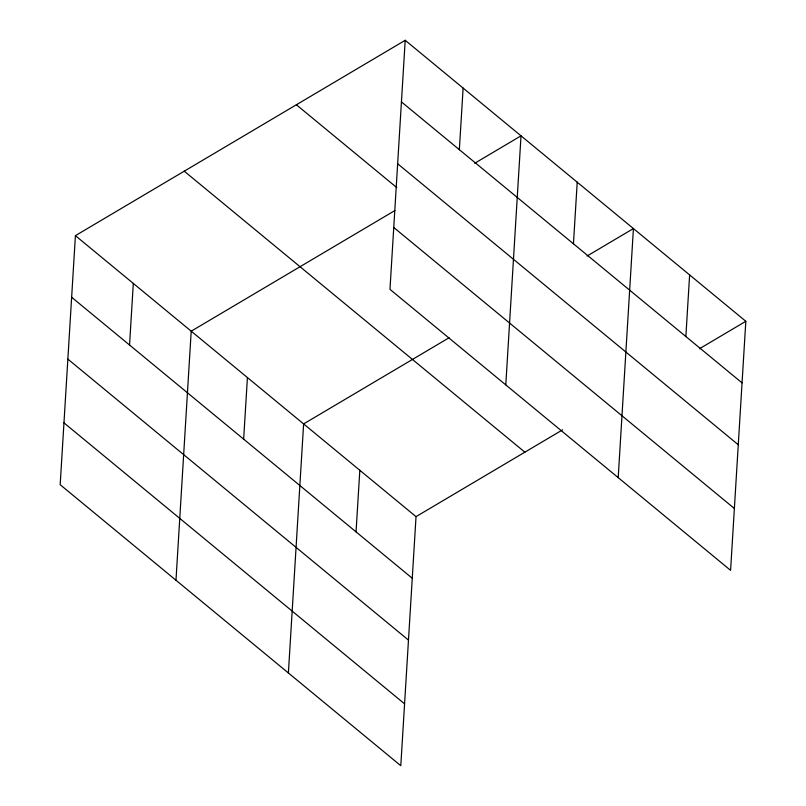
<?xml version="1.0" encoding="UTF-8"?>
<svg xmlns="http://www.w3.org/2000/svg" width="806" height="806" viewBox="0 0 806 806"><rect width="100%" height="100%" fill="white"/><g stroke="black" fill="none" stroke-linecap="round" stroke-linejoin="round"><path stroke-width="1.21" d="M75.411 235.654L60.178 484.708L400.794 765.7L416.027 516.646L75.411 235.654L405.206 40.3L745.822 321.292L730.589 570.346L389.973 289.354L405.206 40.3M129.544 345.018L133.312 283.42M175.98 580.249L191.213 331.185L394.93 210.527M243.654 439.149L247.422 377.551M288.387 672.97L303.62 423.916L449.113 337.734M356.05 531.879L359.819 470.281M459.349 149.664L463.118 88.066M505.785 384.895L521.019 135.841L474.684 163.286M573.449 243.805L577.217 182.196M618.192 477.615L633.425 228.561L587.09 256.016M685.856 336.525L689.624 274.927M416.027 516.646L562.598 429.83M699.487 348.736L745.822 321.292M401.438 101.899L742.054 382.89M397.66 163.759L738.276 444.751M296.376 104.77L396.743 187.566M393.761 227.494L734.377 508.485M184.242 171.184L524.857 452.176M71.643 297.253L412.259 578.245M67.855 359.113L408.471 640.105M63.956 422.848L404.572 703.84"/></g></svg>
